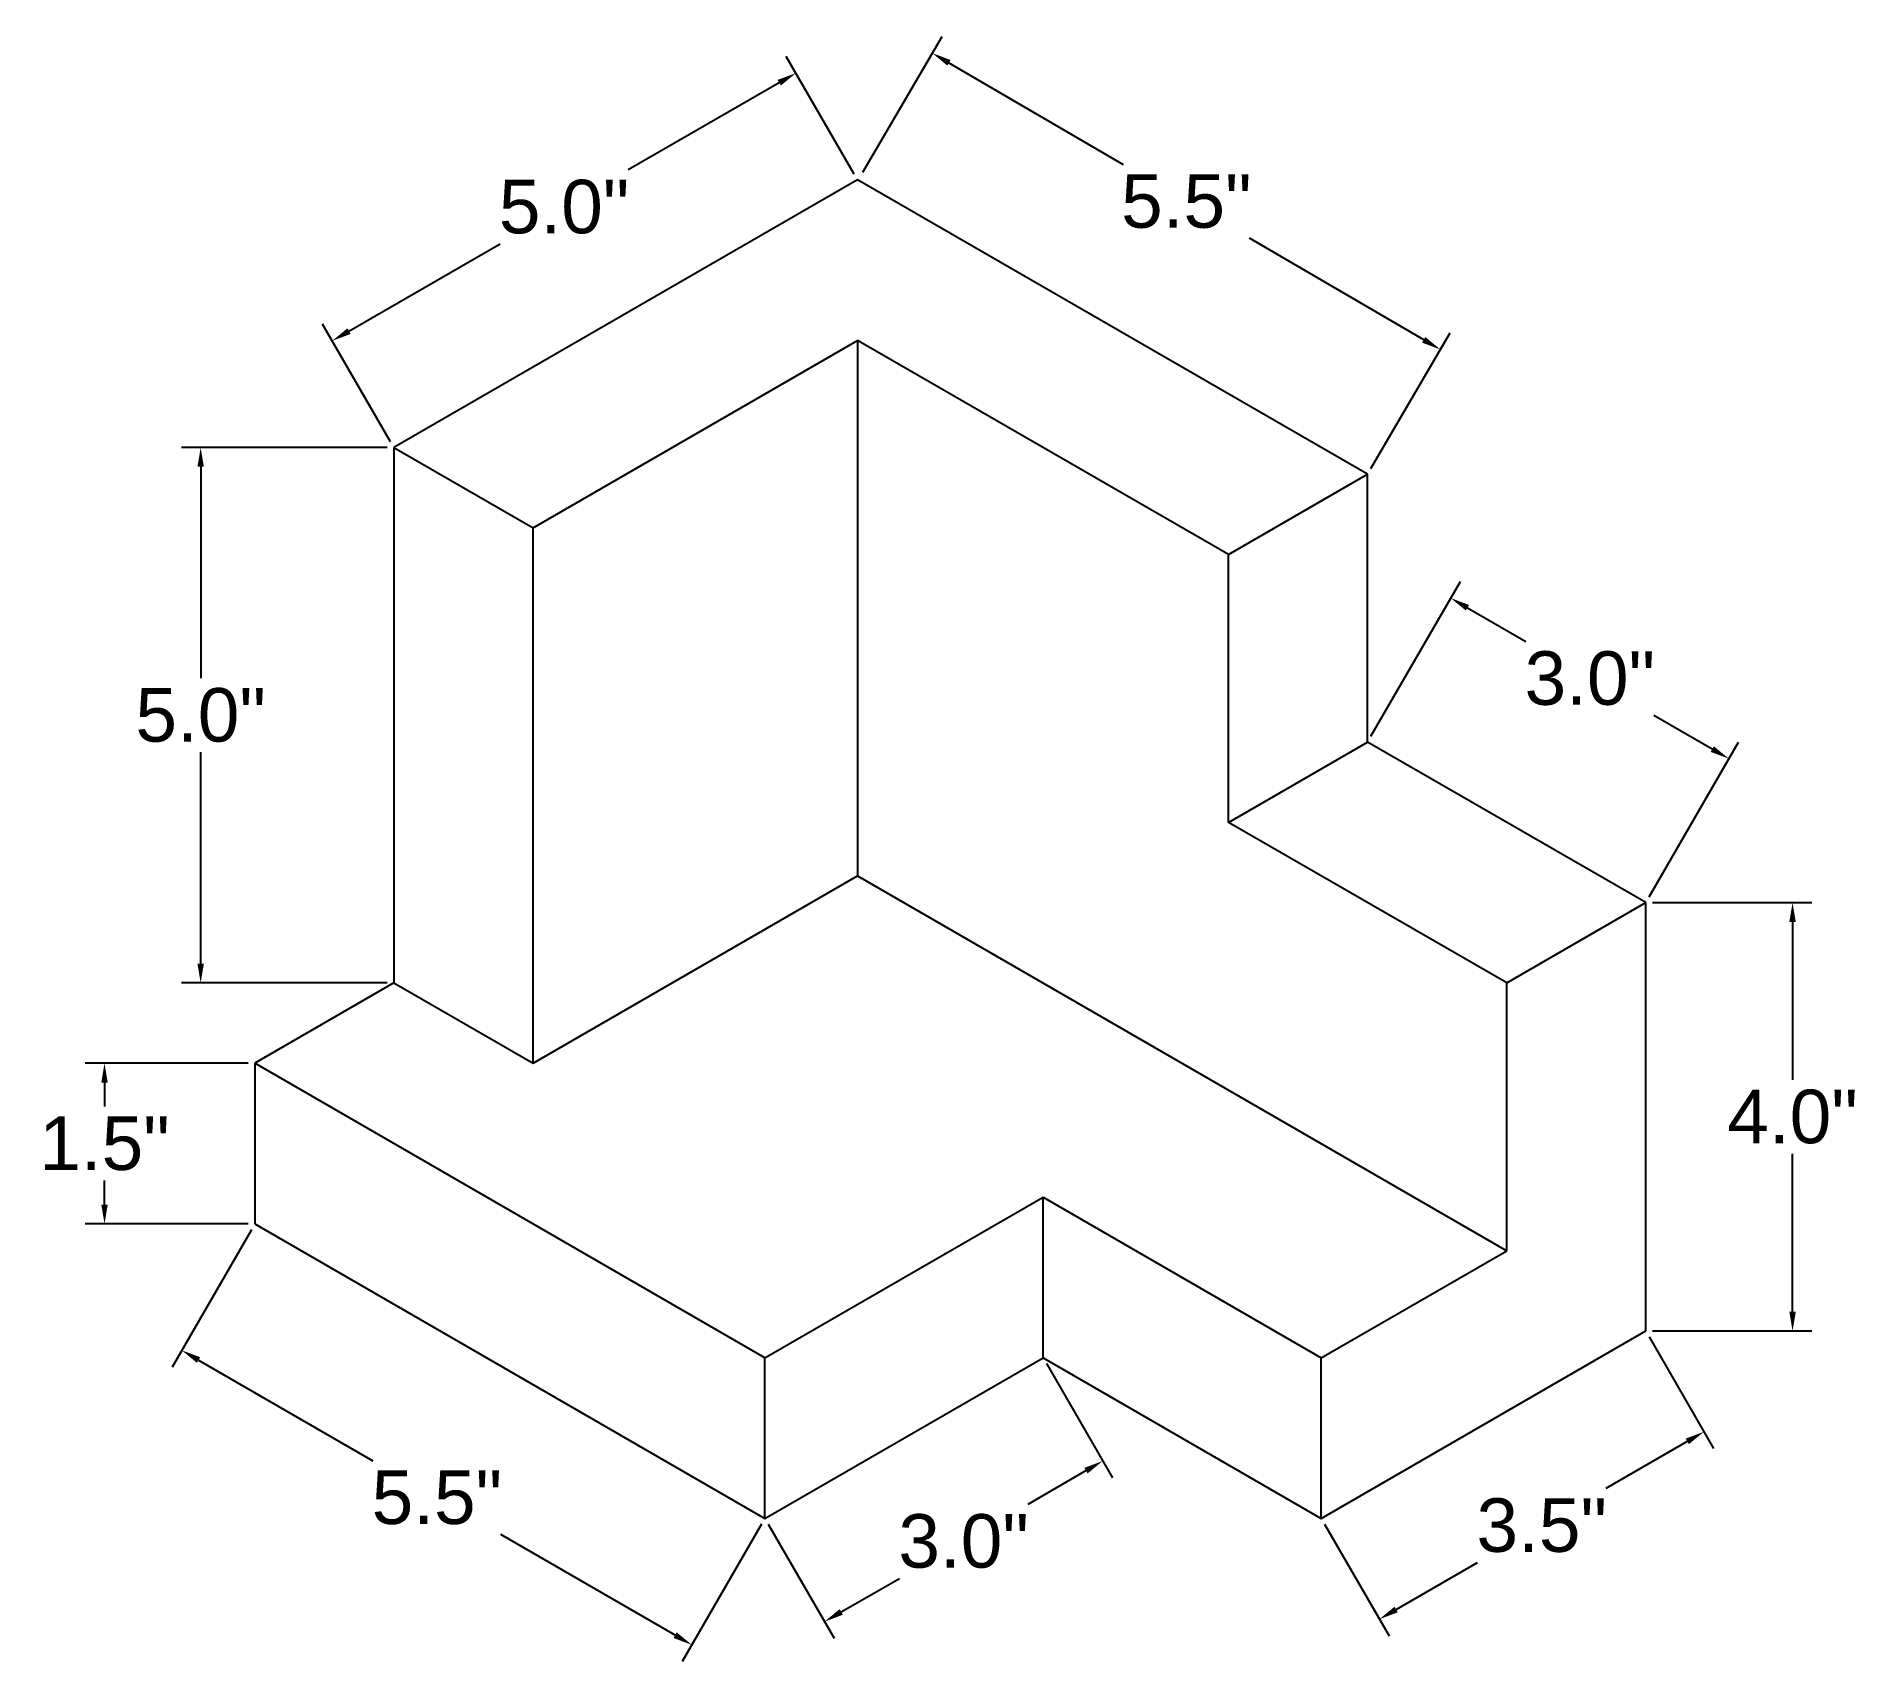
# Model space of a CAD drawing. Header units: inches. Extents: x 3091.3 to 3108.3, y 1320.4 to 1335.5.
import ezdxf

# ---------------------------------------------------------------- set-up
doc = ezdxf.new("R2010")
doc.units = ezdxf.units.IN
doc.styles.get("Standard").update_dxf_attribs({"font": 'arial.ttf'})
doc.dimstyles.get("Standard").update_dxf_attribs({"dimtxt": 0.5, "dimasz": 0.18, "dimexe": 0.18, "dimexo": 0.0625, "dimgap": 0.09, "dimtad": 0, "dimtih": 1, "dimtoh": 1, "dimdec": 1, "dimzin": 0, "dimdsep": 46, "dimlunit": 3, "dimtxsty": 'Standard', "dimcen": 0.09, "dimaunit": 1, "dimadec": 0, "dimazin": 0, "dimtfac": 1, "dimtdec": 1, "dimtofl": 0, "dimtmove": 0, "dimatfit": 3, "dimfxl": 1, "dimtolj": 1, "dimtzin": 0, "dimarcsym": 0})

# ---------------------------------------------------------------- blocks, each defined once
blk = doc.blocks.new('*D2')
at = {"color": 0, "lineweight": -2, "transparency": 16777216}
for p, q in [((3098.936, 1334.247), (3098.301, 1335.346)), ((3098.235, 1335.1), (3096.824, 1334.285)), ((3094.217, 1332.78), (3095.628, 1333.595)), ((3094.605, 1331.747), (3093.971, 1332.846))]:
    blk.add_line(p, q, dxfattribs=at)
at = {"color": 0, "transparency": 16777216}
for points in [[(3098.22, 1335.126), (3098.25, 1335.074), (3098.391, 1335.19)], [(3094.202, 1332.806), (3094.232, 1332.754), (3094.061, 1332.69)]]:
    blk.add_solid(points, dxfattribs=at)
at = {"layer": 'Defpoints', "color": 0, "transparency": 16777216}
for p in [(3098.391, 1335.19), (3098.967, 1334.193), (3094.637, 1331.693)]:
    blk.add_point(p, dxfattribs=at)
at = {"color": 0, "transparency": 16777216, "insert": (3096.226, 1333.94), "char_height": 0.5, "attachment_point": 5}
blk.add_mtext('\\A1;5.0"', dxfattribs=at)
blk = doc.blocks.new('*D3')
at = {"color": 0, "lineweight": -2, "transparency": 16777216}
for p, q in [((3099.016, 1334.265), (3099.755, 1335.532)), ((3099.82, 1335.286), (3101.447, 1334.337)), ((3104.254, 1332.699), (3102.627, 1333.648)), ((3103.761, 1331.497), (3104.501, 1332.764))]:
    blk.add_line(p, q, dxfattribs=at)
at = {"color": 0, "transparency": 16777216}
for points in [[(3099.835, 1335.312), (3099.805, 1335.26), (3099.665, 1335.376)], [(3104.269, 1332.725), (3104.239, 1332.673), (3104.41, 1332.608)]]:
    blk.add_solid(points, dxfattribs=at)
at = {"layer": 'Defpoints', "color": 0, "transparency": 16777216}
for p in [(3098.985, 1334.211), (3104.41, 1332.608), (3103.73, 1331.443)]:
    blk.add_point(p, dxfattribs=at)
at = {"color": 0, "transparency": 16777216, "insert": (3102.037, 1333.992), "char_height": 0.5, "attachment_point": 5}
blk.add_mtext('\\A1;5.5"', dxfattribs=at)
blk = doc.blocks.new('*D4')
at = {"color": 0, "lineweight": -2, "transparency": 16777216}
for p, q in [((3103.761, 1328.997), (3104.596, 1330.442)), ((3104.662, 1330.197), (3105.206, 1329.882)), ((3106.948, 1328.877), (3106.403, 1329.191)), ((3106.359, 1327.497), (3107.194, 1328.942))]:
    blk.add_line(p, q, dxfattribs=at)
at = {"color": 0, "transparency": 16777216}
for points in [[(3104.677, 1330.223), (3104.647, 1330.171), (3104.506, 1330.287)], [(3106.963, 1328.903), (3106.933, 1328.851), (3107.104, 1328.787)]]:
    blk.add_solid(points, dxfattribs=at)
at = {"layer": 'Defpoints', "color": 0, "transparency": 16777216}
for p in [(3103.73, 1328.943), (3107.104, 1328.787), (3106.328, 1327.443)]:
    blk.add_point(p, dxfattribs=at)
at = {"color": 0, "transparency": 16777216, "insert": (3105.805, 1329.537), "char_height": 0.5, "attachment_point": 5}
blk.add_mtext('\\A1;3.0"', dxfattribs=at)
blk = doc.blocks.new('*D5')
at = {"color": 0, "lineweight": -2, "transparency": 16777216}
for p, q in [((3106.391, 1327.443), (3107.878, 1327.443)), ((3107.698, 1327.263), (3107.698, 1325.788)), ((3107.698, 1323.623), (3107.698, 1325.098)), ((3106.391, 1323.443), (3107.878, 1323.443))]:
    blk.add_line(p, q, dxfattribs=at)
at = {"color": 0, "transparency": 16777216}
for points in [[(3107.668, 1327.263), (3107.728, 1327.263), (3107.698, 1327.443)], [(3107.668, 1323.623), (3107.728, 1323.623), (3107.698, 1323.443)]]:
    blk.add_solid(points, dxfattribs=at)
at = {"layer": 'Defpoints', "color": 0, "transparency": 16777216}
for p in [(3106.328, 1327.443), (3106.328, 1323.443), (3107.698, 1323.443)]:
    blk.add_point(p, dxfattribs=at)
at = {"color": 0, "transparency": 16777216, "insert": (3107.698, 1325.443), "char_height": 0.5, "attachment_point": 5}
blk.add_mtext('\\A1;4.0"', dxfattribs=at)
blk = doc.blocks.new('*D6')
at = {"color": 0, "lineweight": -2, "transparency": 16777216}
for p, q in [((3106.359, 1323.389), (3106.961, 1322.346)), ((3106.715, 1322.412), (3105.954, 1321.973)), ((3103.328, 1321.639), (3103.93, 1320.596)), ((3103.996, 1320.842), (3104.757, 1321.282))]:
    blk.add_line(p, q, dxfattribs=at)
at = {"color": 0, "transparency": 16777216}
for points in [[(3106.7, 1322.438), (3106.73, 1322.386), (3106.871, 1322.502)], [(3103.981, 1320.868), (3104.011, 1320.816), (3103.84, 1320.752)]]:
    blk.add_solid(points, dxfattribs=at)
at = {"layer": 'Defpoints', "color": 0, "transparency": 16777216}
for p in [(3106.328, 1323.443), (3106.871, 1322.502), (3103.297, 1321.693)]:
    blk.add_point(p, dxfattribs=at)
at = {"color": 0, "transparency": 16777216, "insert": (3105.356, 1321.627), "char_height": 0.5, "attachment_point": 5}
blk.add_mtext('\\A1;3.5"', dxfattribs=at)
blk = doc.blocks.new('*D7')
at = {"color": 0, "lineweight": -2, "transparency": 16777216}
for p, q in [((3100.73, 1323.139), (3101.346, 1322.073)), ((3101.1, 1322.139), (3100.555, 1321.824)), ((3098.132, 1321.639), (3098.748, 1320.573)), ((3098.814, 1320.819), (3099.358, 1321.133))]:
    blk.add_line(p, q, dxfattribs=at)
at = {"color": 0, "transparency": 16777216}
for points in [[(3101.085, 1322.165), (3101.115, 1322.113), (3101.256, 1322.229)], [(3098.799, 1320.845), (3098.829, 1320.793), (3098.658, 1320.729)]]:
    blk.add_solid(points, dxfattribs=at)
at = {"layer": 'Defpoints', "color": 0, "transparency": 16777216}
for p in [(3100.699, 1323.193), (3101.256, 1322.229), (3098.101, 1321.693)]:
    blk.add_point(p, dxfattribs=at)
at = {"color": 0, "transparency": 16777216, "insert": (3099.957, 1321.479), "char_height": 0.5, "attachment_point": 5}
blk.add_mtext('\\A1;3.0"', dxfattribs=at)
blk = doc.blocks.new('*D8')
at = {"color": 0, "lineweight": -2, "transparency": 16777216}
for p, q in [((3093.306, 1324.389), (3092.566, 1323.106)), ((3092.812, 1323.172), (3094.441, 1322.231)), ((3097.263, 1320.602), (3095.634, 1321.543)), ((3098.07, 1321.639), (3097.329, 1320.356))]:
    blk.add_line(p, q, dxfattribs=at)
at = {"color": 0, "transparency": 16777216}
for points in [[(3092.827, 1323.198), (3092.797, 1323.146), (3092.656, 1323.262)], [(3097.278, 1320.628), (3097.248, 1320.576), (3097.419, 1320.512)]]:
    blk.add_solid(points, dxfattribs=at)
at = {"layer": 'Defpoints', "color": 0, "transparency": 16777216}
for p in [(3093.338, 1324.443), (3098.101, 1321.693), (3097.419, 1320.512)]:
    blk.add_point(p, dxfattribs=at)
at = {"color": 0, "transparency": 16777216, "insert": (3095.038, 1321.887), "char_height": 0.5, "attachment_point": 5}
blk.add_mtext('\\A1;5.5"', dxfattribs=at)
blk = doc.blocks.new('*D9')
at = {"color": 0, "lineweight": -2, "transparency": 16777216}
for p, q in [((3093.275, 1325.943), (3091.754, 1325.943)), ((3091.934, 1325.763), (3091.934, 1325.538)), ((3091.934, 1324.623), (3091.934, 1324.848)), ((3093.275, 1324.443), (3091.754, 1324.443))]:
    blk.add_line(p, q, dxfattribs=at)
at = {"color": 0, "transparency": 16777216}
for points in [[(3091.904, 1325.763), (3091.964, 1325.763), (3091.934, 1325.943)], [(3091.904, 1324.623), (3091.964, 1324.623), (3091.934, 1324.443)]]:
    blk.add_solid(points, dxfattribs=at)
at = {"layer": 'Defpoints', "color": 0, "transparency": 16777216}
for p in [(3091.934, 1325.943), (3093.338, 1325.943), (3093.338, 1324.443)]:
    blk.add_point(p, dxfattribs=at)
at = {"color": 0, "transparency": 16777216, "insert": (3091.934, 1325.193), "char_height": 0.5, "attachment_point": 5}
blk.add_mtext('\\A1;1.5"', dxfattribs=at)
blk = doc.blocks.new('*D10')
at = {"color": 0, "lineweight": -2, "transparency": 16777216}
for p, q in [((3094.574, 1331.693), (3092.652, 1331.693)), ((3092.832, 1331.513), (3092.832, 1329.538)), ((3092.832, 1326.873), (3092.832, 1328.848)), ((3094.574, 1326.693), (3092.652, 1326.693))]:
    blk.add_line(p, q, dxfattribs=at)
at = {"color": 0, "transparency": 16777216}
for points in [[(3092.802, 1331.513), (3092.862, 1331.513), (3092.832, 1331.693)], [(3092.802, 1326.873), (3092.862, 1326.873), (3092.832, 1326.693)]]:
    blk.add_solid(points, dxfattribs=at)
at = {"layer": 'Defpoints', "color": 0, "transparency": 16777216}
for p in [(3092.832, 1331.693), (3094.637, 1331.693), (3094.637, 1326.693)]:
    blk.add_point(p, dxfattribs=at)
at = {"color": 0, "transparency": 16777216, "insert": (3092.832, 1329.193), "char_height": 0.5, "attachment_point": 5}
blk.add_mtext('\\A1;5.0"', dxfattribs=at)

msp = doc.modelspace()

# ---------------------------------------------------------------- linework, layer by layer
for p, q in [((3098.967, 1334.193), (3094.637, 1331.693)), ((3103.73, 1331.443), (3098.967, 1334.193)), ((3095.936, 1330.943), (3098.967, 1332.693)), ((3102.431, 1330.693), (3098.967, 1332.693)), ((3098.967, 1332.693), (3098.967, 1327.693)), ((3094.637, 1331.693), (3094.637, 1326.693)), ((3094.637, 1331.693), (3095.936, 1330.943)), ((3102.431, 1330.693), (3103.73, 1331.443)), ((3103.73, 1328.943), (3103.73, 1331.443)), ((3095.936, 1325.943), (3095.936, 1330.943)), ((3102.431, 1328.193), (3102.431, 1330.693)), ((3102.431, 1328.193), (3103.73, 1328.943)), ((3106.328, 1327.443), (3103.73, 1328.943)), ((3105.029, 1326.693), (3102.431, 1328.193)), ((3095.936, 1325.943), (3098.967, 1327.693)), ((3098.967, 1327.693), (3105.029, 1324.193)), ((3105.029, 1326.693), (3106.328, 1327.443)), ((3106.328, 1323.443), (3106.328, 1327.443)), ((3094.637, 1326.693), (3093.338, 1325.943)), ((3094.637, 1326.693), (3095.936, 1325.943)), ((3105.029, 1324.193), (3105.029, 1326.693)), ((3098.101, 1323.193), (3093.338, 1325.943)), ((3093.338, 1325.943), (3093.338, 1324.443)), ((3098.101, 1323.193), (3100.699, 1324.693)), ((3100.699, 1324.693), (3103.297, 1323.193)), ((3100.699, 1323.193), (3100.699, 1324.693)), ((3093.338, 1324.443), (3098.101, 1321.693)), ((3103.297, 1323.193), (3105.029, 1324.193)), ((3103.297, 1321.693), (3106.328, 1323.443)), ((3098.101, 1321.693), (3098.101, 1323.193)), ((3098.101, 1321.693), (3100.699, 1323.193)), ((3100.699, 1323.193), (3103.297, 1321.693)), ((3103.297, 1321.693), (3103.297, 1323.193))]:
    msp.add_line(p, q)

# ---------------------------------------------------------------- dimensions: what is measured, and where the dimension line sits
for p1, p2, distance, picture, middle in [((3098.985, 1334.211), (3103.73, 1331.443), 1.349, '*D3', (3102.037, 1333.992)), ((3094.637, 1331.693), (3098.967, 1334.193), 1.151, '*D2', (3096.226, 1333.94)), ((3103.73, 1328.943), (3106.328, 1327.443), 1.551, '*D4', (3105.805, 1329.537)), ((3093.338, 1324.443), (3098.101, 1321.693), -1.363, '*D8', (3095.038, 1321.887)), ((3103.297, 1321.693), (3106.328, 1323.443), -1.086, '*D6', (3105.356, 1321.627)), ((3098.101, 1321.693), (3100.699, 1323.193), -1.114, '*D7', (3099.957, 1321.479))]:
    dim = msp.add_aligned_dim(p1=p1, p2=p2, distance=distance, dimstyle='Standard')
    dim.commit()
    dim.dimension.update_dxf_attribs({"geometry": picture, "text_midpoint": middle})
for base, p1, p2, picture, middle in [((3092.832, 1331.693), (3094.637, 1326.693), (3094.637, 1331.693), '*D10', (3092.832, 1329.193)), ((3107.698, 1323.443), (3106.328, 1327.443), (3106.328, 1323.443), '*D5', (3107.698, 1325.443)), ((3091.934, 1325.943), (3093.338, 1324.443), (3093.338, 1325.943), '*D9', (3091.934, 1325.193))]:
    dim = msp.add_linear_dim(base=base, p1=p1, p2=p2, angle=90, dimstyle='Standard')
    dim.commit()
    dim.dimension.update_dxf_attribs({"geometry": picture, "text_midpoint": middle})

doc.saveas('drawing.dxf')
